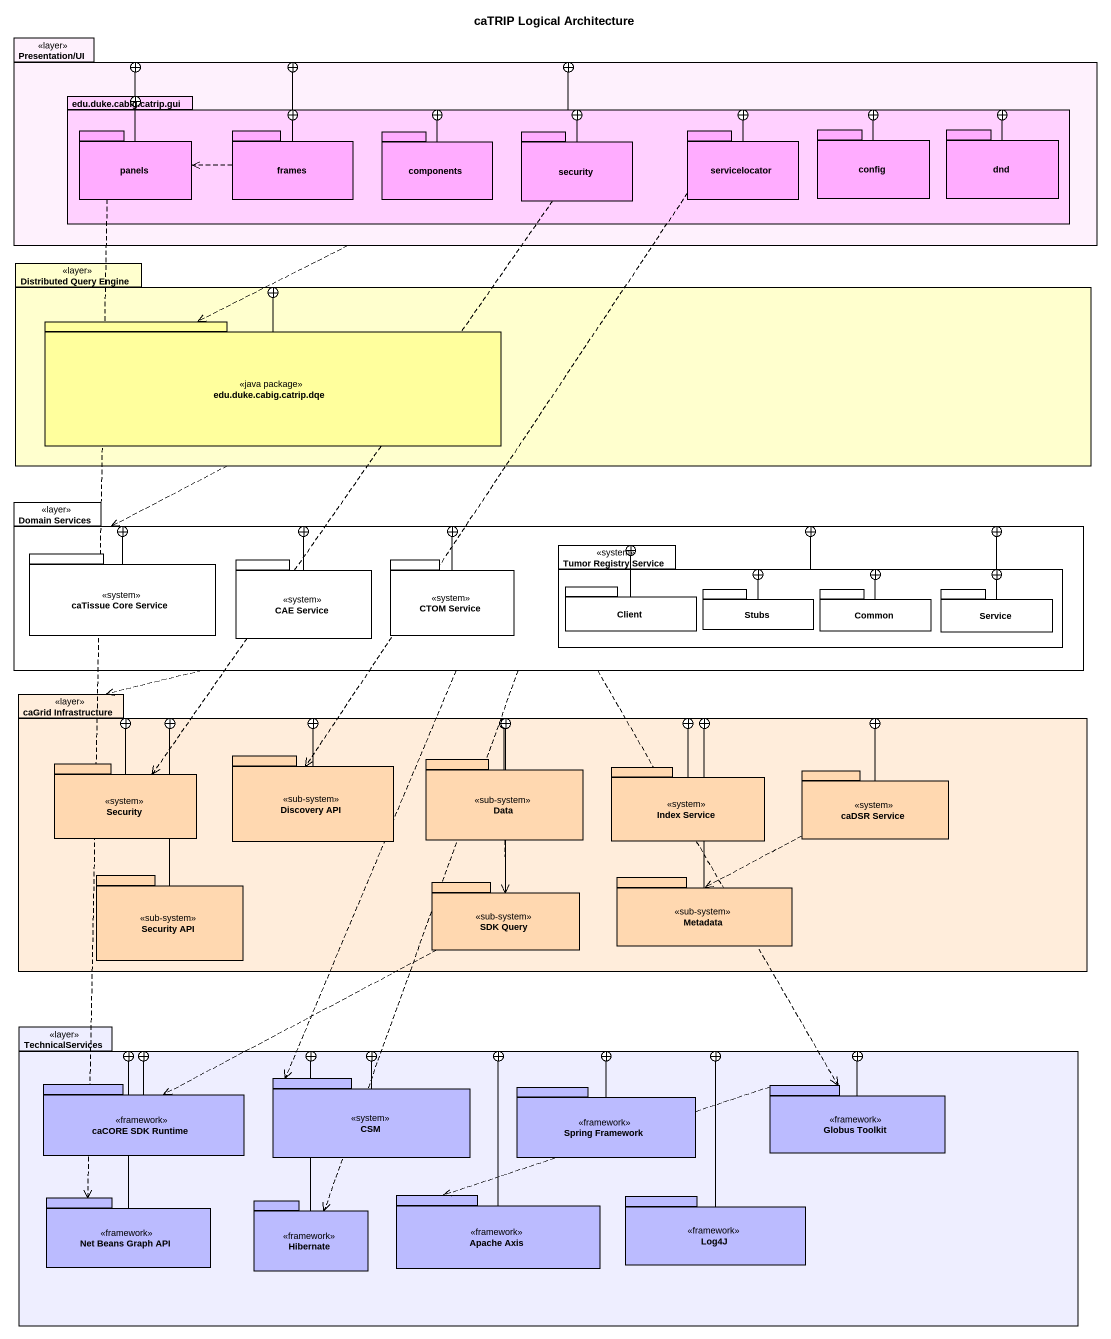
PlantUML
@startuml
title caTRIP Logical Architecture
package "Presentation/UI" as Presentation_UI <<layer>> #FEF1FD {
  package "edu.duke.cabig.catrip.gui" as edu_duke_cabig_catrip_gui #FFD0FF {
    package panels #FFACFF {
    }
    package frames #FFACFF {
    }
    package components #FFACFF {
    }
    package security #FFACFF {
    }
    package servicelocator #FFACFF {
    }
    package config #FFACFF {
    }
    package dnd #FFACFF {
    }
  }
}
package "Distributed Query Engine" as Distributed_Query_Engine <<layer>> #FFFFCE {
  package "edu.duke.cabig.catrip.dqe" as edu_duke_cabig_catrip_dqe <<java package>> #FFFF9D {
  }
}
package "Domain Services" as Domain_Services <<layer>> {
  package "Tumor Registry Service" as Tumor_Registry_Service <<system>> {
    package Client {
    }
    package Stubs {
    }
    package Common {
    }
    package Service {
    }
  }
  package "caTissue Core Service" as caTissue_Core_Service <<system>> {
  }
  package "CAE Service" as CAE_Service <<system>> {
  }
  package "CTOM Service" as CTOM_Service <<system>> {
  }
}
package "caGrid Infrastructure" as caGrid_Infrastructure <<layer>> #FFEDDB {
  package Security <<system>> #FFD8B0 {
  }
  package "Discovery API" as Discovery_API <<sub-system>> #FFD8B0 {
  }
  package Data <<sub-system>> #FFD8B0 {
  }
  package "Index Service" as Index_Service <<system>> #FFD8B0 {
  }
  package "caDSR Service" as caDSR_Service <<system>> #FFD8B0 {
  }
  package "Security API" as Security_API <<sub-system>> #FFD8B0 {
  }
  package "SDK Query" as SDK_Query <<sub-system>> #FFD8B0 {
  }
  package Metadata <<sub-system>> #FFD8B0 {
  }
}
package TechnicalServices <<layer>> #EEEEFF {
  package "caCORE SDK Runtime" as caCORE_SDK_Runtime <<framework>> #BBBBFF {
  }
  package CSM <<system>> #BBBBFF {
  }
  package "Spring Framework" as Spring_Framework <<framework>> #BBBBFF {
  }
  package "Globus Toolkit" as Globus_Toolkit <<framework>> #BBBBFF {
  }
  package "Net Beans Graph API" as Net_Beans_Graph_API <<framework>> #BBBBFF {
  }
  package Hibernate <<framework>> #BBBBFF {
  }
  package "Apache Axis" as Apache_Axis <<framework>> #BBBBFF {
  }
  package Log4J <<framework>> #BBBBFF {
  }
}
Presentation_UI ..> edu_duke_cabig_catrip_dqe
edu_duke_cabig_catrip_gui -up-+ Presentation_UI
panels -right-+ Presentation_UI
panels -right-+ edu_duke_cabig_catrip_gui
panels ..> Net_Beans_Graph_API
frames -right-+ Presentation_UI
frames -right-+ edu_duke_cabig_catrip_gui
frames .left.> panels
components -right-+ edu_duke_cabig_catrip_gui
security -up-+ edu_duke_cabig_catrip_gui
security ..> Security
servicelocator -left-+ edu_duke_cabig_catrip_gui
servicelocator ..> Discovery_API
config -left-+ edu_duke_cabig_catrip_gui
dnd -left-+ edu_duke_cabig_catrip_gui
Distributed_Query_Engine ..> Domain_Services
edu_duke_cabig_catrip_dqe -right-+ Distributed_Query_Engine
Domain_Services ..> caGrid_Infrastructure
Domain_Services ..> CSM
Domain_Services ..> Globus_Toolkit
Domain_Services ..> Hibernate
Tumor_Registry_Service -left-+ Domain_Services
caTissue_Core_Service -right-+ Domain_Services
CAE_Service -right-+ Domain_Services
CTOM_Service -right-+ Domain_Services
Client -right-+ Tumor_Registry_Service
Stubs -right-+ Tumor_Registry_Service
Common -left-+ Tumor_Registry_Service
Service -left-+ Domain_Services
Service -left-+ Tumor_Registry_Service
Security -right-+ caGrid_Infrastructure
Discovery_API -right-+ caGrid_Infrastructure
Data --+ caGrid_Infrastructure
Data ..> SDK_Query
Index_Service -left-+ caGrid_Infrastructure
caDSR_Service -left-+ caGrid_Infrastructure
caDSR_Service ..> Metadata
Security_API -right-+ caGrid_Infrastructure
SDK_Query -up-+ caGrid_Infrastructure
SDK_Query .left.> caCORE_SDK_Runtime
Metadata -left-+ caGrid_Infrastructure
caCORE_SDK_Runtime -right-+ TechnicalServices
CSM -right-+ TechnicalServices
Spring_Framework --+ TechnicalServices
Globus_Toolkit -left-+ TechnicalServices
Globus_Toolkit .left.> Apache_Axis
Net_Beans_Graph_API -right-+ TechnicalServices
Hibernate -right-+ TechnicalServices
Apache_Axis -up-+ TechnicalServices
Log4J -left-+ TechnicalServices
@enduml
